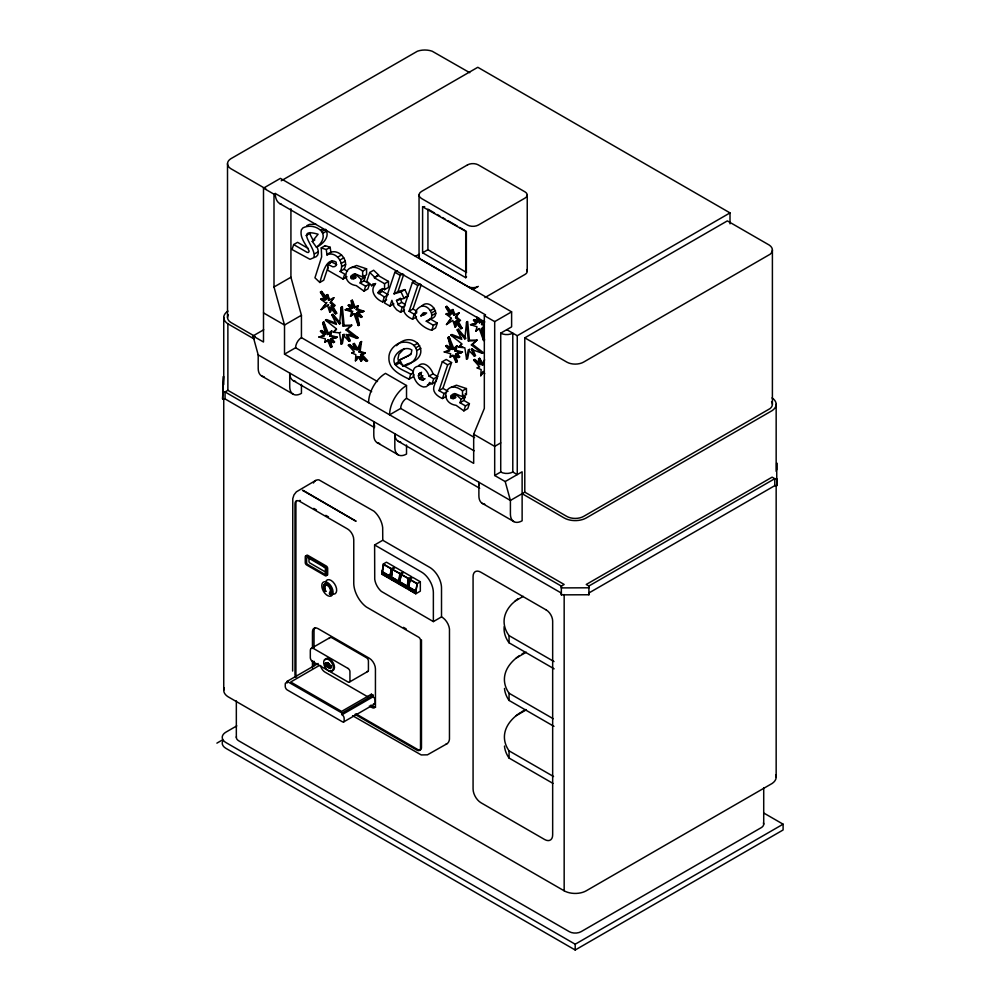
<?xml version="1.0" encoding="UTF-8"?>
<svg xmlns="http://www.w3.org/2000/svg" width="1000" height="1000" viewBox="0 0 1000 1000"><rect width="100%" height="100%" fill="white"/><g stroke="black" fill="none" stroke-linecap="round" stroke-linejoin="round"><path stroke-width="1.5" d="M263.712 329.762L252.987 335.95L263.5 342.025L263.5 188.137L274 194.2L274 287L284.513 325.025L284.513 354.15L295.587 347.762A8.275 4.775 -60 0 1 301.438 337.638L301.438 315.262L290.925 277.238L290.925 208.75M289.725 373.088L289.725 386.6A16.55 9.55 -60 0 0 301.438 393.363L301.438 384.312M373.8 421.625L373.8 435.138A16.55 9.55 -60 0 0 379.65 443.462M394.825 433.762L394.825 447.275A16.55 9.55 -60 0 0 406.525 454.025L406.525 444.988M478.888 482.3L478.888 495.812A16.55 9.55 -60 0 0 484.738 504.137M326.55 295.238L328.6 300.363L329.688 299.725L327.638 294.6L326.55 295.238L326.413 298.913L320.438 292.062L321.525 291.438L326.512 297.137M327.562 297.05L327.638 294.6M450.012 314.175L447.137 313.45L446.037 314.088L450.35 315.163L445.737 306.988L446.825 306.35L452.812 313.2L451.725 313.825L451.85 310.15L452.938 309.525L454.988 314.65L453.9 315.275L451.85 310.15M452.863 311.975L452.938 309.525M222.613 398.862L223.475 376.4L222.613 398.862L225.05 398.913L561.337 593.062L561.35 594.85L588.925 594.763L588.9 586.013L586.237 584.475L772.125 477.15L774.788 478.688L776.787 478.688L776.787 485.65L774.788 485.65L588.9 592.975L588.925 594.763M358.35 356.925L355.45 360.8L355.85 354.688L351.9 353L353 352.362M356.55 360.163L356.75 357.113M483.65 371.838L480.75 375.725L481.15 369.6L477.2 367.912L478.3 367.287M324.812 664.862L326.15 665.638C327.925 661.137 323.375 666.775 325.925 662.775C328.175 662.788 326.688 668.562 324.65 665.35L324.812 664.862C325.025 662.537 329.175 661.4 327.375 664.475M336.175 323.275L326.613 319.575L325.513 320.213L336.438 324.438L331.875 314.962L332.975 314.325L340.613 323.338L339.525 323.975L341.262 307.225L342.362 306.588L344.1 325.35L343 325.988L341.262 307.225M461.475 338.2L451.912 334.487L450.812 335.125L461.737 339.363L457.175 329.875L458.275 329.237L465.925 338.263L464.825 338.888L466.562 322.15L467.663 321.512L469.4 340.262L468.3 340.9L466.562 322.15M328.387 667.475L330.887 665.775L331.325 667.775L329.387 666.95C330.6 664.562 331.325 669.975 329.312 668.05L330.812 666.838L329.113 667.938L328.075 666.012L329.3 665.238L328.237 665.525M359.05 352.013L360.438 342.212L361.538 341.575L360.15 351.375L359.05 352.013L364.1 353.625L365.2 352.987L360.15 351.375M324.85 342.212L328.65 339.775L324.85 342.212L325.387 338.837L318.938 337.013L324.15 335.525M453.05 355.3L450.15 357.137L450.688 353.75L444.237 351.925L449.45 350.45M328.062 267.137L323.725 280.2L319.812 282.462L314.95 277.812L321.637 256.9L321.262 247.913L326.275 249.562L326.987 254.925C335.863 250.362 345.387 263.837 340.125 271.462L344.725 274.113L343.062 279.062L327.713 270.2L327.713 264.3L331.637 262.038L336.788 264.562M326.987 254.925C335.8 245.3 350.375 259.488 344.038 269.2L340.125 271.462M313.962 257.038C316.7 247.862 293.375 227.15 318.113 234.225L312.262 241.412L316.45 247.237C322.8 244.325 330.375 236.625 325.65 229.325L321.737 231.588C317.425 226.238 308.925 224.788 302.913 227.887L301.363 229.875C299.413 237.787 306.175 244.462 309.163 251.2L308.5 252.45L307.15 252.362L293.663 244.575L292.013 249.525L310.012 259.312L316.288 256.613C319.425 254.375 318.425 249.688 316.8 246.788M437.325 323.05L435.613 327.975L431.7 330.238C421.987 328.15 407.075 314.113 420.737 306.512C429.588 303.375 437.337 319.513 426.275 321.2L433.4 325.312L437.325 323.05L430.188 318.938L426.275 321.2M421.75 306.012C430.025 297.413 443.237 316.537 430.188 318.938M383.325 564L381.912 574.225L390.062 578.925L391.475 568.7L394.613 566.9L386.463 562.188L383.325 564L391.512 568.763L389.888 576.312L391.512 568.763M382.188 571.862L383.8 564.312L382.188 571.862L390.2 576.638L390.2 578.35L382.137 574.1L382.488 572.175L382.488 573.888L390.2 578.35M392.362 569.225L390.962 579.438L398.675 583.9L400.087 573.675L403.225 571.875L395.5 567.413L392.362 569.225L400.087 573.675L392.537 569.625L391.225 577.075L398.812 581.613L391.175 577.6L391.175 579.312L398.812 583.325L391.175 579.312M391.225 577.075L392.537 569.625M399.812 573.825L398.812 581.188L391.538 576.987M400.887 574.138L399.475 584.362L407.137 588.787L408.55 578.562L411.688 576.75L404.025 572.325L400.887 574.138L408.587 578.612L401.062 574.538L399.75 582L407.275 586.487L407.275 588.2L399.688 584.237L400.05 582.312L400.05 584.025L407.275 588.2M399.75 582L401.062 574.538M408.275 578.713L407.275 586.075L400.05 581.9M409.663 579.212L408.263 589.425L415.788 593.775L420.325 591.15L420.325 581.75L412.8 577.4L409.663 579.212L417.225 583.6L420.325 581.75M408.525 587.062L410.15 579.513L408.525 587.062L415.925 591.487L415.788 593.775M415.788 591.562L417.188 583.55L415.913 591.062L408.837 586.975M328.862 664.087C328.325 663.45 327.512 663.85 327.738 664.75M341.262 344.275L343 334.875L344.1 334.237L342.362 343.638L341.262 344.275L339.525 332.863L340.613 332.238M469.4 349.15L467.663 358.562L466.562 359.188L468.3 349.787L474.438 356.25L475.525 355.613L473.088 350.075M356.062 277.625L353.462 279.125L351.488 278.562L350.988 276.012L353.462 274.188L355.7 274.075L362.65 277.013L366.575 274.75L366.575 268.837L356.625 265.487L351.25 267.613M351.488 278.562L355.412 276.3L354.913 273.75M455.925 397.337L453.312 398.85L451.35 398.275L450.838 395.737L453.312 393.913L455.562 393.787L462.512 396.725L466.425 394.462L466.425 388.562L456.475 385.2L451.1 387.325M451.35 398.275L455.262 396.012L454.762 393.475M329.675 336.112L330.675 331.625L331.775 330.988L330.775 335.475L329.675 336.112L336.087 337.762L337.175 337.125L330.775 335.475M356.275 309.587L357 306.337L358.1 305.712L357.375 308.95L356.275 309.587L362.825 311.875L363.913 311.238L357.375 308.95M454.988 351.025L455.975 346.538L457.075 345.913L456.075 350.387L454.988 351.025L461.388 352.675L462.488 352.038L456.075 350.387M481.575 324.5L482.3 321.262L483.4 320.625L482.675 323.862L481.575 324.5L484.2 325.412M353.862 313.812L350.513 316.15L351.75 311.875L352.837 311.25M351.613 315.512L352.438 312.675M479.162 328.725L475.812 331.075L477.05 326.8L470.55 324.675L475.887 323.425M312.987 240.012L310.375 234.963L310.163 232.537M360.125 283L364.038 280.75L369.575 283.938L365.65 286.2L360.125 283L361.262 279.55L365.175 277.288L363.237 275.425M364.038 280.75L365.175 277.288M328.837 663.925L327.275 664.975C325.562 666.375 328.85 667.95 328.15 666.475M459.975 402.725L463.888 400.462L469.425 403.663L465.5 405.913L459.975 402.725L461.112 399.263L465.025 397L463.088 395.138M463.888 400.462L465.025 397M386.962 295.487L384.35 296.988L377.938 292.75L379.625 290.35L382.587 288.525L384.562 289.65L388.475 287.387L388.475 281.425L384.562 283.688L374.375 277.812L378.55 274.925L373.638 270.238L369.725 272.5L366.887 281.125L371.737 285.775L375.662 283.512M418.425 375.637L419.038 373.75L420.6 372.825L421.725 376.35L424 379.15L422.525 380.262L419.725 379.087L418.575 376.825L418.425 375.637L421.037 374.125M326.463 666.363L328.6 664.825L327.788 667.163M328.237 665.938L328.6 664.825M319.812 282.462C321.712 276.613 325.975 255.812 336.163 262.15L336.138 265.487L334.725 266.55L332.863 266.825L327.713 264.3M366.575 268.837L362.65 271.1C345.75 258 338.363 282.962 356.25 285.6L364 291.15L365.65 286.2M369.575 283.938L367.912 288.888L364 291.15M371.737 285.775L372.95 283.913L375.3 284.312C369.137 290.863 375.925 299.488 382.7 301.95L384.35 296.988M397.463 270.75L394.85 272.262L384.562 303.025L389.938 306.125L393.862 303.863M404.9 305.85L402.287 307.35L398.462 305.138L396.5 300.487L404.05 298.4L407.962 296.137L404.913 289.6L401 291.863L394.075 293.837L400.225 275.363L402.837 273.863M394.075 293.837L397.987 291.575L403.663 274.525M415.025 280.9L412.413 282.413L403.938 307.587C402.55 313.125 408.075 317.35 412.575 319.2L414.225 314.237L416.838 312.738M408.288 355.875L399.862 359.837L402.962 366.287C423.325 362.25 420.438 338.3 400.012 342.725C393.888 345.225 388.65 351.062 388.9 357.987C388.638 369.613 400.487 374.8 409.113 379.2L410.763 374.25L413.375 372.75M413.85 374.462L413.025 376.95L409.113 379.2M329.15 666.637L330.1 665.7L329.312 666.15M330.1 665.7L328.888 666.488M330.062 667L329.162 667.025M433.725 378.8L429.075 376.112C427.587 370.625 420.387 362.65 414.725 367.85A12.688 7.325 60 0 0 413.2 372.8C413.587 378.888 417.275 385.538 423.6 387.013L426.275 386.675L428.363 385.1L429.538 382.463L432.013 383.9L433.725 378.8L437.638 376.538L432.987 373.85C431.512 368.363 424.3 360.387 418.65 365.588M437.638 376.538L435.938 381.637L432.013 383.9M444.113 393.562L438.988 390.613L442.912 388.35L451.587 362.575L446.213 359.462L442.3 361.725L433.825 386.912C432.425 392.45 437.95 396.675 442.45 398.512L444.113 393.562L446.712 392.05M466.425 388.562L462.512 390.825C445.6 377.725 438.225 402.688 456.1 405.325L463.85 410.875L465.5 405.913M469.425 403.663L467.762 408.612L463.85 410.875M414.225 314.237L409.113 311.288L417.788 285.512L420.4 284M409.113 311.288L413.025 309.025L421.225 284.675M438.988 390.613L447.675 364.825L451.587 362.575M389.938 306.125L391.9 300.338L394.038 306.588L396.65 309.788L400.588 312.275L404.5 310.012M328.512 665.688L329.487 664.675L329.825 665.55M329.05 666L329.487 664.675M400.588 312.275L402.287 307.35M431.7 330.238L433.4 325.312M329.025 665.075L328.075 666.012M377.938 292.75L382.275 289.413M374.375 277.812L378.55 274.925M284.513 354.15L473.675 463.363L473.675 434.237L484.325 408.438L484.325 315.625L485.575 314.9L275.262 193.475L274 194.2M360.438 342.212L357.038 350.225L353.225 343.988L354.325 343.35L358.137 349.588M360.4 344.25L361.538 341.575M482.337 365.138L483.438 364.513L479.625 358.275L478.537 358.9L482.337 365.138L484.6 359.8M327.625 662.613L325.725 664.275M420.8 315.825L423.375 312.787L426.637 312.987L424.487 314.738L420.8 315.825L424.712 313.562M330.275 302.762L333.75 297.775L330.275 302.762L334.125 306.125L335.225 305.487L331.362 302.125M455.575 317.688L459.05 312.7L455.575 317.688L459.425 321.037L460.525 320.4L456.662 317.05M355.45 360.8L357.863 356.475L361.025 361.087L362.125 360.45L361.037 356.3L359.95 356.925L361.025 361.087M480.75 375.725L483.162 371.388L484.738 373.7M354.875 278.312L356.4 274.887L361.262 279.55M454.725 398.025L456.25 394.613L461.112 399.263M466.562 276.812L465.725 277.688L422.6 252.787L422.6 206.788L424.688 206.663M326.163 303.512L321.175 309.625L326.938 302.425M451.463 318.438L446.475 324.55L451.138 317.975L446.037 314.088M330.887 665.775L329.387 666.95M339.525 332.863L333.387 332.238L336.438 328.85L325.513 320.213M336.525 329.35L333.387 332.238M466.562 359.188L464.825 347.788L458.688 347.163L461.737 343.762L450.812 335.125M458.688 347.163L461.825 344.263M330.037 263.05L331.975 260.975M316.45 247.237C321.213 243.787 325.625 237.275 321.737 231.588M396.538 345.7C414.1 327.15 435.45 356.85 406.875 364.025M346.075 330L347.175 329.375L358.1 337.75L357 338.387L346.075 330L351.737 325.163L344.1 325.35M347.175 329.375L351.737 325.163M471.375 344.925L472.475 344.288L483.4 352.675L482.3 353.3L471.375 344.925L477.038 340.075L469.4 340.262M472.475 344.288L477.038 340.075M327.512 334.525L328.612 333.9L323.8 321.95L322.7 322.587L327.512 334.525L330.675 331.625M328.612 333.9L331.775 330.988M452.812 349.45L453.913 348.812L449.1 336.875L448 337.5L452.812 349.45L455.975 346.538M453.913 348.812L457.075 345.913M408.413 355.887L411.262 353.325L411.863 349.988C406 346.05 397.9 350.775 395.012 356.438C389.9 366.85 404.613 370.175 410.763 374.25M350.513 316.15L353.9 313.587L358.263 325.562L359.35 324.938L356.925 313.188L355.838 313.825L358.263 325.562M475.812 331.075L479.2 328.5L483.562 340.487L484.663 339.85M404.288 348.537L398.925 354.175L397.987 358.713L398.625 361.812L400.525 363.812L413.387 371.25M450.15 357.137L452.863 355.325L456.075 362.337L457.175 361.712L456.112 356.163M321.175 309.625L328.612 304.825L327.512 305.45L329.775 312.137L330.863 311.5L330.812 307.575M446.475 324.55L452.812 320.375L455.075 327.05L456.175 326.413L456.087 321.188L455 321.825L455.075 327.05M478.312 286.375L472.912 289.5L280.413 178.363L263.5 188.137M281.212 180.787L477.8 67.287L730.013 212.9L730.013 223.825M306.012 235.6L309.938 233.337M293.663 244.575L297.575 242.312L308.375 248.55M320.613 230.238L323.225 228.738M322.65 233.388L326.575 231.125M312.262 241.412L314.875 239.9M321.262 247.913L325.175 245.65L330.188 247.3L330.913 252.662M314.488 253.912L318.412 251.65M326.275 249.562L330.188 247.3M274 287L290.925 277.238M337.638 257.213L341.55 254.95M339.812 260.113L343.725 257.863M341.238 263.412L345.163 261.15M341.725 266.65L345.637 264.387M343.062 279.062L346.987 276.8M350.775 277.188L354.688 274.925M350.975 277.938L354.888 275.675M325.838 303.05L320.737 299.163L321.838 298.538L326.15 299.613M301.438 315.262L284.513 325.025L263.5 312.9M422.6 252.787L427.925 249.713L466.575 272.512M422.6 206.788L466.05 231.5M351.175 300.812L352.275 300.175L355.225 307.25L354.137 307.875L351.175 300.812L352.2 307.65L348.212 305.287L349.312 304.65L351.962 306.225M329.775 312.137L329.7 306.9L335.6 313.825L336.7 313.2L332.163 304.938M345.25 309.762L352 308.3L345.25 309.762L351.75 311.875M378.562 293.65L382.475 291.388L388.263 294.738M318.938 337.013L324.438 335.875L320.45 331.175L321.55 330.55L325.425 333M358.225 311.887L362.075 316.775L360.975 317.413L357.125 312.525L363.913 311.238M225.05 398.913L225.05 391.95L561.337 586.1L564.163 584.475L227.875 390.325L225.05 391.95L222.613 391.912M382.7 301.95L386.613 299.688M396.5 300.487L400.425 298.225L401.712 302.375L404.938 304.35M333.425 342.587L330.637 339.062L331.737 338.425L334.525 341.962L333.425 342.587L329.45 340.487L330.775 347.425L331.875 346.788L330.55 339.862M397.8 304.637L401.712 302.375M343 334.875L349.137 341.325L350.225 340.7L347.788 335.163M351.9 353L354.363 351.975L348.338 345.188L349.438 344.562L356.05 349.137M412.575 319.2L416.488 316.938M430.412 310.637L434.325 308.375M431.575 312.913L435.487 310.65M361.637 354.087L367.688 360.737L366.587 361.375L360.538 354.725L365.2 352.987M431.962 315.462L435.875 313.212M484.938 297.575L525 274.438A7.65 4.412 0 0 0 526.663 269.625M413.775 345.538L417.7 343.275M415.75 347.85L419.663 345.588M416.938 350.487L420.85 348.225M394.7 364.075L398.625 361.812M395.5 365.213L399.412 362.95M470.55 324.675L476.2 323.85L473.512 320.2L474.613 319.575L477.262 321.138M455 321.825L460.9 328.75L462 328.113L458.113 321.037M402.962 366.287L405.575 364.775M477.062 317.137L479.438 322.8L480.525 322.163L478.75 317.925M445.75 346.1L446.85 345.462L452.013 348.738L450.925 349.363L445.75 346.1L449.738 350.8L444.237 351.925M483.525 326.812L482.425 327.438L484.35 329.888M494.688 321.613L511.613 311.85L511.613 326.863L500.725 333.15L500.725 472.013L494.688 475.5L494.688 321.613L484.325 315.625M419.038 373.75L421.65 372.25M457.038 353.35L459.825 356.875L458.725 357.512L455.938 353.975L462.488 352.038M419.012 378.038L422.938 375.775M419.725 379.087L422.337 377.587M474.438 356.25L471.375 349.325L472.475 348.7M429.075 376.112L432.987 373.85M422.525 380.262L425.125 378.762M477.2 367.912L479.663 366.9L473.638 360.112L474.738 359.475L480.25 363.288M506.75 329.663L517.263 335.725L730.013 212.9M406.525 385.525L406.525 398.3A8.275 4.775 -60 0 0 400.675 408.438L389.6 414.825A23.925 13.812 -60 0 1 406.525 385.525L385.5 373.387A23.925 13.812 -60 0 0 368.587 402.688M524.788 337.837L727.35 220.888L769.212 245.05A13.113 7.562 0 0 1 770.188 254.2L583.575 362.113A11.85 6.837 0 0 1 566.825 362.113L524.788 337.837L524.788 492.15L566.825 516.425A11.85 6.837 0 0 0 583.575 516.425L770.188 408.512A13.113 7.562 0 0 0 771.562 401.65M442.45 398.512L446.375 396.25M450.625 396.912L454.538 394.65M450.825 397.65L454.75 395.387M315.637 480.487L296.363 491.838L293.975 494.9L292.775 498.625L292.638 671.062M500.725 442.887L494.688 446.375L473.675 434.237M374.613 544.963L382.762 540.262L429.6 567.3A16.85 9.725 60 0 1 441.512 587.938L441.512 616.9L433.363 621.6L381.275 591.35A12.588 7.262 60 0 1 374.725 579.263L374.613 544.963L421.45 572.013A16.85 9.725 60 0 1 433.363 592.638L433.363 621.6M324.212 590.825L325.863 591.237L324.212 590.825L324.212 589.75A5.6 3.225 60 0 1 324.775 584L325.25 583.737A5.6 3.225 60 0 1 330.538 586.788M325.387 591.512L325.387 590.425A4.312 2.487 60 0 1 325.238 585.262L325.7 584.987M505.2 481.562L522.125 471.8L522.125 520.775A16.55 9.55 -60 0 1 510.412 514.012L510.412 500.45L505.2 481.562L494.688 475.5M324.212 589.75L324.688 589.475A5.6 3.225 60 0 1 325.25 583.737M331.725 592.038A5.6 3.225 60 0 1 331.1 593.175L330.637 594.538L329.462 593.862L329.938 592.5A4.312 2.487 60 0 0 330.363 588.038A4.312 2.487 60 0 0 326.337 584.775A4.312 2.487 60 0 0 325.138 588.6M329.462 593.862L331.1 594.263M330.637 594.538L331.1 593.175M524.788 492.15L510.412 500.45L258.2 354.888L252.987 335.95M382.137 572.388L390.2 576.638M391.175 577.6L391.525 579.113M399.688 582.525L407.275 586.487M408.475 587.587L408.825 589.1L415.562 593.4L408.475 589.3L408.475 587.587L415.925 591.487M311.3 648.375L329.787 637.7M287.137 681.375L342.038 713.075L342.038 714.7A3 1.725 60 0 1 344.15 718.375L344.15 720.825A2.425 1.4 60 0 1 342.438 721.812L287.275 689.963A2.875 1.663 60 0 1 285.25 686.45L285.25 684.1A2.675 1.538 60 0 1 287.137 683.012L287.137 681.375L318.15 663.475M319.125 665.588L290.712 682L341.625 711.388L371.4 694.212L373.05 695.163L373.05 696.8A3 1.725 60 0 1 375.175 700.462L375.175 702.913A2.425 1.4 60 0 1 373.45 703.9M326.575 663.45L327.5 663.2L325.85 664.638M327.837 662.862L326.675 663.55L327.95 663.125M324.65 665.35L325.438 664.9M327.388 664.15L328.512 663.5M327.413 664.312L328.65 663.6M327.488 664.488L328.762 663.75M326.938 666.388L327.725 665.925M327.038 666.6L327.825 666.15M330.025 664.975L328.713 665.125M327.188 666.787L327.962 666.338M329.475 667.562L331.337 666.3M329.312 668.05L330.875 667.163M330.025 667.8L330.863 667.288M236.788 725.875L225.963 732.125A12.812 7.4 0 0 0 225.963 742.575L575.2 944.212L783.1 824.188L783.1 829.975L575.2 950L225.963 748.375A12.812 7.4 0 0 1 222.65 741.225M216.9 743.138L222.638 739.825M349.363 682.1L367.85 671.425M515.2 601.013L523.275 596.362M342.038 713.075L373.05 695.163M342.038 714.7L373.05 696.8M343.65 721.925L374.675 704.025M446.825 743.838L427.45 754.825L421.238 754.938L352.587 715.7M516.287 657.987L526.325 652.2M516.287 715.612L526.325 709.825M410.988 354.375L399.862 359.837M354.137 307.875L358.1 305.712M479.438 322.8L483.4 320.625M415.412 256.3L419.025 254.4M328.6 300.363L333.75 297.775M453.9 315.275L459.05 312.7M306.837 225.625L309.413 224.425L316.062 224.3M360.538 354.725L364.1 353.625M397.987 291.575L404.913 289.6M405.45 296.837L407.962 296.137M333.1 338.1L337.175 337.125M330.637 339.062L336.087 337.762M455.938 353.975L461.388 352.675M427.525 384.75L430.2 384.412M357.125 312.525L362.825 311.875M343 325.988L350.637 325.788M468.3 340.9L475.938 340.712M459.787 346.525L462.85 346.838M459.425 321.037L456.362 320.487L460.9 328.75M334.125 306.125L331.062 305.575L335.6 313.825M320.737 299.163L325.05 300.25L320.438 292.062M346.35 309.125L351.55 310.825M471.375 349.325L482.3 353.3M348.537 334.275L358.1 337.75M357 338.387L346.075 334.412L349.137 341.325M511.613 311.85L420.863 259.387M458.725 357.512L454.75 355.412L456.075 362.337M331.875 340.562L334.525 341.962M469.75 72.7L432.163 51.212A14 8.075 0 0 0 417.438 51.212L230.763 158.775A12.837 7.412 0 0 0 230.7 168.6L265.812 188.863M434.55 212.975L427.925 209.15L427.925 249.713M437.2 214.5L439.85 216.025M442.5 217.562L445.15 219.088M447.8 220.625L457.075 225.975M459.725 227.5L465.025 230.562M279.85 203.612L484.775 321.938M394.85 272.262L400.225 275.363M412.413 282.413L417.788 285.512M378.288 275.55L388.475 281.425M344.038 269.2L347.488 271.188M413.025 309.025L416.863 311.238M442.3 361.725L447.675 364.825M442.912 388.35L448.025 391.3M301.438 337.638L377.5 381.55M406.525 398.3L474.575 437.6M500.725 472.013A8.525 4.925 0 0 0 512.788 472.013L517.263 474.6L517.263 335.725M295.587 347.762L371.65 391.675M400.675 408.438L474.062 450.812M255.012 336.4L230.7 322.362A12.837 7.412 0 0 1 228.363 314.825M227.95 311.1A16.612 9.588 0 0 0 227.875 323.8L254.137 338.975M522.125 493.688L564.163 517.962A15.613 9.012 0 0 0 586.237 517.962L772.125 410.637A16.887 9.75 0 0 0 772.05 397.925M293.175 380.613L374.575 427.612M398.263 441.287L479.663 488.288M261.625 375.975L293.163 394.175M377.225 442.713L398.25 454.85M482.325 503.387L513.85 521.587M313.775 508.387L316.45 509.938M325.812 515.35L328.488 516.888M518.212 598.65A62.475 36.075 0 0 0 516.025 600.288L512.15 603.763A62.475 36.075 0 0 0 509.062 635.612L554 661.562M383.5 564.4L391.2 568.85M409.837 579.612L416.925 583.7M504.175 626.675A62.475 36.075 0 0 0 509.062 642.812L554.125 668.838M382.488 571.763L390.2 576.213M441.512 616.9L442.987 617.812A10.662 6.15 60 0 1 449.475 629.05L449.462 739.2A13.1 7.562 60 0 1 445.913 744.237M764.163 813.25L783.1 824.188M325.387 571.938L309.95 563.025A1.388 0.8 60 0 1 308.975 561.337L308.975 557.013M403.488 627.35L406.175 628.9M519.575 655.55A63.925 36.9 0 0 0 509.062 693.238L553.212 718.725M504.487 688.438A63.925 36.9 0 0 0 509.062 700.438L553.95 726.35M520.737 712.4A63.925 36.9 0 0 0 509.062 750.85L553.538 776.525M504.487 746.062A63.925 36.9 0 0 0 509.062 758.05L552.962 783.4M370.913 705.113L373.612 706.675A4.8 2.775 60 0 0 375.675 707.062M369.35 706.025L372.05 707.575A4.8 2.775 60 0 0 375.438 705.612L375.438 668.913A8.738 5.05 60 0 0 369.263 658.213L318 628.612A7.825 4.513 60 0 0 312.462 631.812L312.462 648.5M355.938 713.838L417.875 749.6A5.088 2.938 60 0 0 420.412 749.85M354.988 714.375L416.925 750.138A5.088 2.938 60 0 0 420.525 748.062L420.525 640.438A2.65 1.538 60 0 0 418.65 637.188L366.3 606.962A20.587 11.887 60 0 1 353.762 583.837L353.762 539.663A8.688 5.012 60 0 0 347.612 529.012L299.45 501.213A6.338 3.663 60 0 0 294.975 503.8L294.975 674.175A6.812 3.925 60 0 0 295.625 677.325M775.688 774.837A16.887 9.75 0 0 1 772.125 783.475L586.237 890.8A15.613 9.012 0 0 1 564.163 890.8L227.875 696.65A16.612 9.588 0 0 1 224.237 687.987M473.512 320.2L477.5 322.562L476.675 317.087M465.238 393.725L466.425 394.462M320.45 331.175L325.625 334.45L322.7 322.587M359.95 356.925L366.587 361.375M473.638 360.112L480.25 364.688L478.537 358.9M348.338 345.188L354.95 349.762L353.225 343.988M484.225 330.887L481.138 328.738L483.562 340.487M356.925 313.188L362.075 316.775M355.838 313.825L360.975 317.413M369.725 272.5L374.637 277.188M348.188 338.55L350.225 340.7M474.738 359.475L476.75 361.737M349.438 344.562L352.45 347.95M445.737 306.988L451.725 313.825M458.062 323.5L462 328.113M334.725 310.887L336.7 313.2M457.175 329.875L464.825 338.888M446.85 345.462L448.837 347.812M331.875 314.962L339.525 323.975M321.55 330.55L323.537 332.9M474.613 319.575L476.4 322M349.312 304.65L351.1 307.087M348.212 305.287L350.9 308.938M381.863 290.5L382.475 291.388M446.825 306.35L448.15 308.688M321.525 291.438L324.825 297.275M458.275 329.237L459.575 331.95M332.975 314.325L334.275 317.038M401 291.863L404.05 298.4M455.238 357.5L457.175 361.712M330.588 343.988L331.875 346.788M327.562 340.412L330.775 347.425M357.413 319.613L359.35 324.938M479.625 358.275L480.487 361.163M325.175 245.65L325.325 246.275M449.1 336.875L449.825 339.837M448 337.5L450.925 349.363M323.8 321.95L324.888 326.4M482.225 328.1L484.35 338.387M352.275 300.175L352.675 302.913M776.787 485.65L776.712 462.912L776.712 469.862M776.162 404.275L776.162 471.35M776.162 485.4L776.162 777.113M774.788 485.65L774.788 478.688L588.9 586.013L588.925 587.8L561.35 587.9L561.337 586.1L561.35 594.85M772.4 249.975L772.4 404.288M763.713 787.775L763.713 824.188M575.2 944.212L575.2 950M564.163 594.55L564.163 890.8M527.238 194.975L527.238 271.325M512.788 472.013L512.788 333.15A8.525 4.925 0 0 1 500.725 333.15M509.062 635.612L509.062 642.812M509.062 693.238L509.062 700.438M509.062 750.85L509.062 758.05M466.35 231.325L466.35 271.9M465.725 231.688L465.725 277.688M462.512 390.825L462.512 396.725M421.475 639.888L421.475 747.513A5.088 2.938 60 0 1 420.725 749.613M419.05 194.975L419.05 256.3M415.562 591.688L415.562 593.4M406.925 586.7L406.925 588.413M398.462 581.812L398.462 583.525M389.85 576.838L389.85 578.55M384.562 283.688L384.562 289.65M382.762 540.262L382.675 527.612A16.7 9.637 60 0 0 374.025 511.225L318.925 479.85A14.338 8.275 60 0 0 313.438 483.013M362.65 271.1L362.65 277.013M329.938 592.5L329.938 593.587M324.688 589.475L324.688 590.562M314.025 647.588L314.025 630.9A7.825 4.513 60 0 1 315.175 627.675M314.025 661.25L314.025 665.8M312.462 660.638L312.462 668.225M258.2 354.888L258.2 368.4A16.55 9.55 -60 0 0 264.05 376.725M236.337 700.938L236.337 737.35M227.875 323.8L227.875 390.325M227.512 163.688L227.512 317.45M223.738 317.438L223.738 384.525M223.738 398.562L223.738 690.288M763.413 822.9A8.6 4.963 0 0 1 761.188 827.688L581.087 931.675A8.325 4.8 0 0 1 569.312 931.675L238.875 740.9A8.688 5.012 0 0 1 236.4 736.7M374.7 426.262A16.55 9.55 -60 0 1 373.913 423.325M400.688 442.038A16.55 9.55 -60 0 1 394.925 435.462M295.6 381.362A16.55 9.55 -60 0 1 289.837 374.787M479.3 485.55A16.55 9.55 -60 0 1 479 484M281.388 204.288A22.15 12.788 -60 0 1 275.262 193.475M476.737 287.075A7.65 4.412 0 0 1 469.087 287.075M420.225 258.837A8.775 5.062 0 0 1 419.35 255M521.95 711.637A63.925 36.9 0 0 1 525.775 709.5M521.95 654.025A63.925 36.9 0 0 1 524.475 652.575M296.837 500.637A6.338 3.663 60 0 0 295.912 503.25L295.912 673.625A6.812 3.925 60 0 0 296.562 676.775M299.812 500.375A6.338 3.663 60 0 1 300.4 500.675M326.388 575.125A1.787 1.037 60 0 0 327.663 574.4L327.663 568.362A1.9 1.087 60 0 0 326.325 566.05L307.775 555.337A2.013 1.163 60 0 0 306.35 556.163M325.613 581.95A7.975 4.6 60 0 1 334.562 583.875A7.975 4.6 60 0 1 333.725 594.188M325.087 659.875A6.863 3.962 60 0 1 333.4 663.162A6.863 3.962 60 0 1 330.375 670.487M366.962 671.5A2.812 1.625 60 0 0 368.425 670.138L368.425 661.038A2.675 1.538 60 0 0 366.538 657.775L332.2 637.938A4.812 2.775 60 0 0 329.05 638.55M367.525 696.525A7.262 4.188 60 0 1 366.375 696.012L324.988 672.113A6.4 3.7 60 0 1 320.562 665.5M371.4 694.212A7.262 4.188 60 0 1 370.75 695.7M324.775 584A5.6 3.225 60 0 1 330.062 587.062A5.6 3.225 60 0 1 330.637 593.45M325.238 585.262A4.312 2.487 60 0 1 329.625 587.8A4.312 2.487 60 0 1 329.462 592.775M332.837 593.95L332.238 595.15A7.975 4.6 60 0 1 322.475 589.263L321.938 587.362A7.975 4.6 60 0 1 327.55 582.55A7.975 4.6 60 0 1 332.837 593.95M467.5 164.9L421.613 191.4A8.775 5.062 0 0 0 421.613 198.562L467.5 225.05A7.65 4.412 0 0 0 478.312 225.05L525 198.1A7.65 4.412 0 0 0 525 191.863L478.312 164.9A7.65 4.412 0 0 0 467.5 164.9M303.775 490.75L302.475 490.3L356.087 521.263L303.775 490.75M546.25 609.975L480.712 572.137A10.8 6.238 60 0 0 473.075 576.55L473.075 788.962A11.312 6.538 60 0 0 481.075 802.812L544.663 839.525A11.312 6.538 60 0 0 552.663 834.912L552.663 621.075A9.062 5.238 60 0 0 546.25 609.975M325.225 566.675L306.688 555.975A2.013 1.163 60 0 0 305.262 556.8L305.262 562.625A1.913 1.113 60 0 0 306.613 564.975L325.3 575.763A1.787 1.037 60 0 0 326.562 575.037L326.562 569A1.9 1.087 60 0 0 325.225 566.675M324.288 567.137L307.863 557.65A1.75 1.013 60 0 0 306.625 558.362L306.625 562.688A1.388 0.8 60 0 0 307.6 564.375L324.325 574.038A1.562 0.9 60 0 0 325.425 573.4L325.425 569.1A1.6 0.925 60 0 0 324.288 567.137M348.05 668.45L313.712 648.612A4.812 2.775 60 0 0 310.312 650.588L310.312 657.625A3.188 1.837 60 0 0 312.562 661.513L347.962 681.963A2.812 1.625 60 0 0 349.938 680.812L349.938 671.712A2.675 1.538 60 0 0 348.05 668.45M323.725 663.238A6.863 3.962 60 0 0 331.575 671.263A6.863 3.962 60 0 0 330.275 660.913A6.863 3.962 60 0 0 323.725 663.238"/></g></svg>
